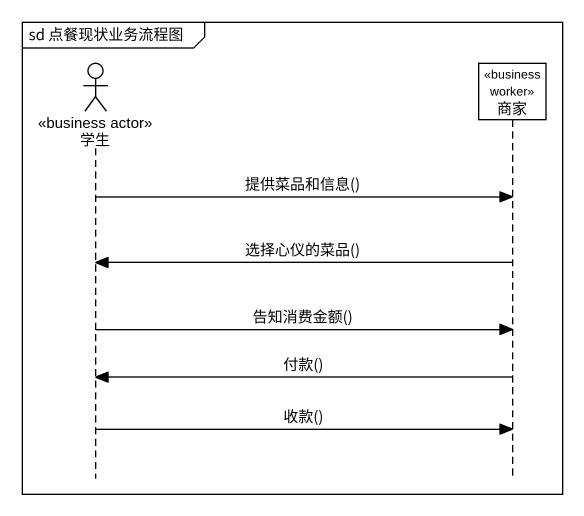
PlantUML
@startuml
mainframe sd 点餐现状业务流程图
hide footbox
actor 学生 <<business actor>>
participant 商家 <<business worker>>

学生 -> 商家 : 提供菜品和信息()
商家 -> 学生 : 选择心仪的菜品()
学生 -> 商家 : 告知消费金额()
商家 -> 学生 : 付款()
学生 -> 商家 : 收款()
@enduml
